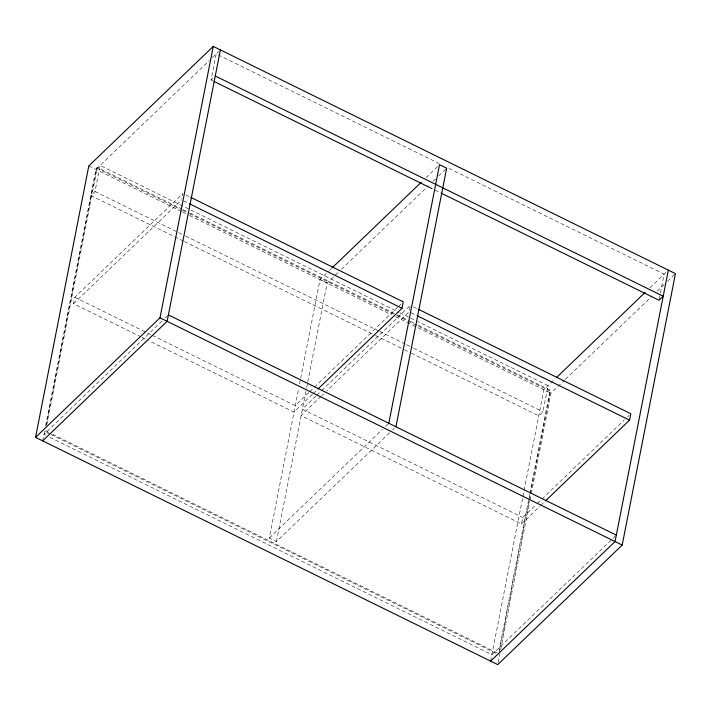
<?xml version="1.0" encoding="UTF-8"?>
<svg xmlns="http://www.w3.org/2000/svg" width="711" height="711" viewBox="0 0 711 711"><rect width="100%" height="100%" fill="white"/><g stroke="black" fill="none" stroke-linecap="round" stroke-linejoin="round"><path stroke-width="0.53" stroke-dasharray="3.56 2.67" d="M42.678 440.873L44.597 431.062M45.673 425.613L95.932 169.431L209.212 60.613M46.019 426.076L96.634 168.08L97.318 167.432L182.007 209.07M46.908 424.343L97.318 167.432M183.385 241.047L90.812 195.525L94.998 191.508L100.118 165.405L398.747 312.236M141.054 336.89L73.535 303.695L74.797 297.26L182.843 193.472L181.794 198.84M213.06 80.983L211.069 80.005L216.197 53.903L439.167 163.539M389.548 432.883L276.455 541.524L269.327 538.023L298.744 388.099M299.589 383.753L300.442 379.407M300.655 378.314L320.057 279.459L328.82 271.042M276.455 541.524L306.503 388.339M306.717 387.255L307.57 382.909M307.783 381.825L327.184 282.96L338.329 272.251M490.617 661.114L522.701 497.593M522.914 496.509L543.879 389.672L555.042 378.945M411.34 353.127L538.751 415.775L542.937 411.749L548.065 385.646L417.659 321.532M321.079 396.347L301.073 415.571L521.483 523.936L522.745 517.501L536.352 504.428M499.14 650.058L529.686 494.394M529.899 493.31L549.976 390.979L550.652 390.33L418.139 325.176M499.184 652.68L528.868 501.362M529.082 500.277L530.148 494.829M530.362 493.745L550.652 390.33M498.171 662.439L499.886 653.72M500.74 649.356L529.828 501.095M530.042 500.011L550.998 393.174L564.561 380.145M659.23 299.162L664.136 274.153L448.126 167.947M212.402 57.547L218.784 51.414M211.069 80.005L213.167 77.997M73.535 303.695L181.581 199.907M162.001 321.017L43.94 434.43L47.921 436.394M165.201 317.959L167.592 315.657M329.611 270.278L331.202 268.74M425.987 177.697L438.731 165.459M341.52 269.185L428.333 185.793M433.115 181.207L435.505 178.905M438.687 175.848L445.859 168.96M308.814 392.561L295.207 405.625L152.243 335.334M309.614 391.788L313.613 387.948M314.413 387.175L397.653 307.223M398.453 306.459L401.653 303.384M312.351 394.383L293.945 412.069L148.99 340.791M313.151 393.618L317.159 389.77M315.942 396.063L302.335 409.127L522.745 517.501M316.742 395.289L320.741 391.45M321.541 390.677L410.38 305.348L409.118 311.782L326.678 390.97M321.879 395.583L323.478 394.045M269.327 538.023L382.429 429.382M385.611 426.324L388.801 423.258M392.739 429.826L394.329 428.298M649.978 287.751L666.731 271.664M565.361 379.381L652.316 295.856M657.097 291.261L664.278 284.364M667.469 281.298L675.45 273.628M537.152 503.664L541.151 499.815M541.951 499.051L624.382 419.863M627.591 416.788L629.191 415.251M521.483 523.936L539.889 506.259M540.689 505.485L544.688 501.646M615.53 535.898L491.888 654.68L48.917 436.883M435.043 190.13L440.02 192.574M185.82 194.938L189.793 196.894M413.358 306.814L417.33 308.761M183.562 200.884L188.531 203.328M411.1 312.76L416.068 315.204M399.742 312.724L409.696 317.621M410.691 318.11L416.664 321.043M183.003 209.558L188.975 212.5M189.97 212.989L396.214 314.395M397.218 314.884L409.172 320.768M410.167 321.256L417.144 324.678M96.634 168.08L181.323 209.727M182.318 210.216L188.299 213.149M189.295 213.647L395.538 315.044M396.534 315.533L549.976 390.979M320.057 279.459L327.184 282.96M88.804 165.921L181.536 211.523M182.531 212.011L188.504 214.944M189.499 215.433L391.574 314.786M395.556 316.75L550.998 393.174M94.998 191.508L177.617 232.133M178.612 232.621L184.584 235.554M185.58 236.043L378.696 330.997M379.692 331.486L405.572 344.213M406.568 344.702L412.54 347.635M413.535 348.123L542.937 411.749M184.38 241.536L374.51 335.014M375.506 335.503L403.377 349.208M404.372 349.696L410.345 352.638M74.797 297.26L151.247 334.845M142.04 337.378L147.995 340.311M48.615 432.341L45.628 430.875L44.953 431.524L49.93 433.968M52.605 434.297L496.971 652.787M50.925 434.465L498.287 654.413"/><path stroke-width="1.07" d="M35.55 437.372L88.804 165.921L213.256 46.384L675.45 273.628L622.196 545.079L497.744 664.616L35.55 437.372L160.002 317.826L213.256 46.384M220.383 49.886L167.121 321.328L42.678 440.873M317.959 389.006L401.991 308.281L403.253 301.846L190.788 197.374M388.801 423.258L439.522 164.694L446.65 168.196L395.92 426.76M545.488 500.873L629.528 420.157L630.79 413.713L418.326 309.249M668.322 270.127L615.068 541.569L490.617 661.114M332.001 267.976L421.205 182.292M556.642 377.408L645.188 292.354M215.255 75.988L663.203 296.229L659.017 300.246L441.016 193.063M214.055 81.472L432.057 188.664M189.526 203.817L401.991 308.281M417.055 315.693L629.528 420.157M168.391 314.893L616.33 535.134M160.002 317.826L622.196 545.079"/></g></svg>
